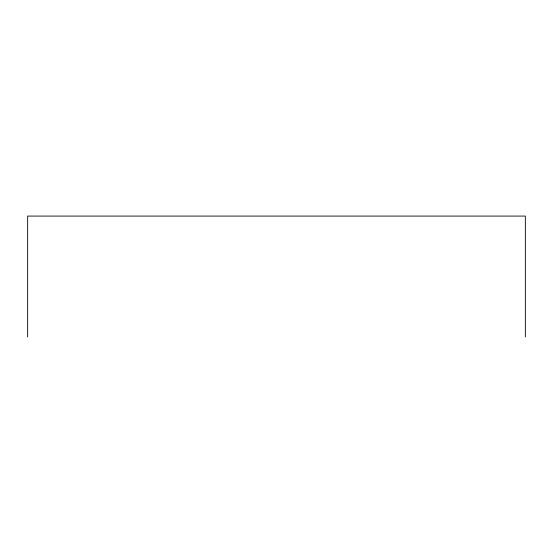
<?xml version="1.0" encoding="UTF-8"?>
<svg xmlns="http://www.w3.org/2000/svg" width="553" height="553" viewBox="0 0 553 553"><rect width="100%" height="100%" fill="white"/><g stroke="black" fill="none" stroke-linecap="round" stroke-linejoin="round"><path stroke-width="0.83" d="M525.35 336.922L525.35 216.078L27.65 216.078L27.65 336.922"/></g></svg>
